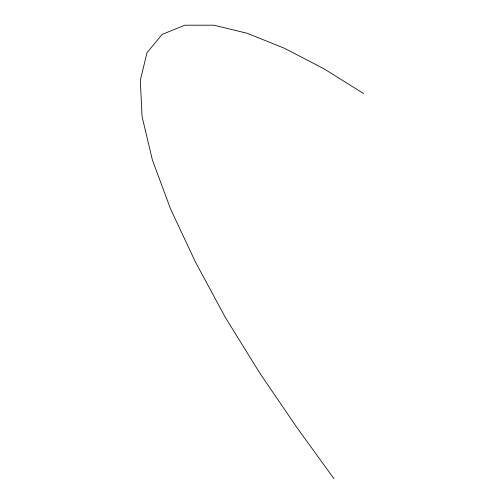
<?xml version="1.0" encoding="UTF-8"?>
<svg xmlns="http://www.w3.org/2000/svg" width="504" height="504" viewBox="0 0 504 504"><rect width="100%" height="100%" fill="white"/><g stroke="black" fill="none" stroke-linecap="round" stroke-linejoin="round"><path stroke-width="0.76" d="M363.693 93.612L323.789 68.67L284.445 48.283L247.206 33.277L213.835 25.2L184.779 25.206L162.124 34.404L146.998 52.725L140.307 80.369L142.078 116.626L152.441 160.146L170.617 209.078L195.577 262.313L225.326 317.394L259.472 372.588L296.226 426.573L334.032 478.8"/></g></svg>
